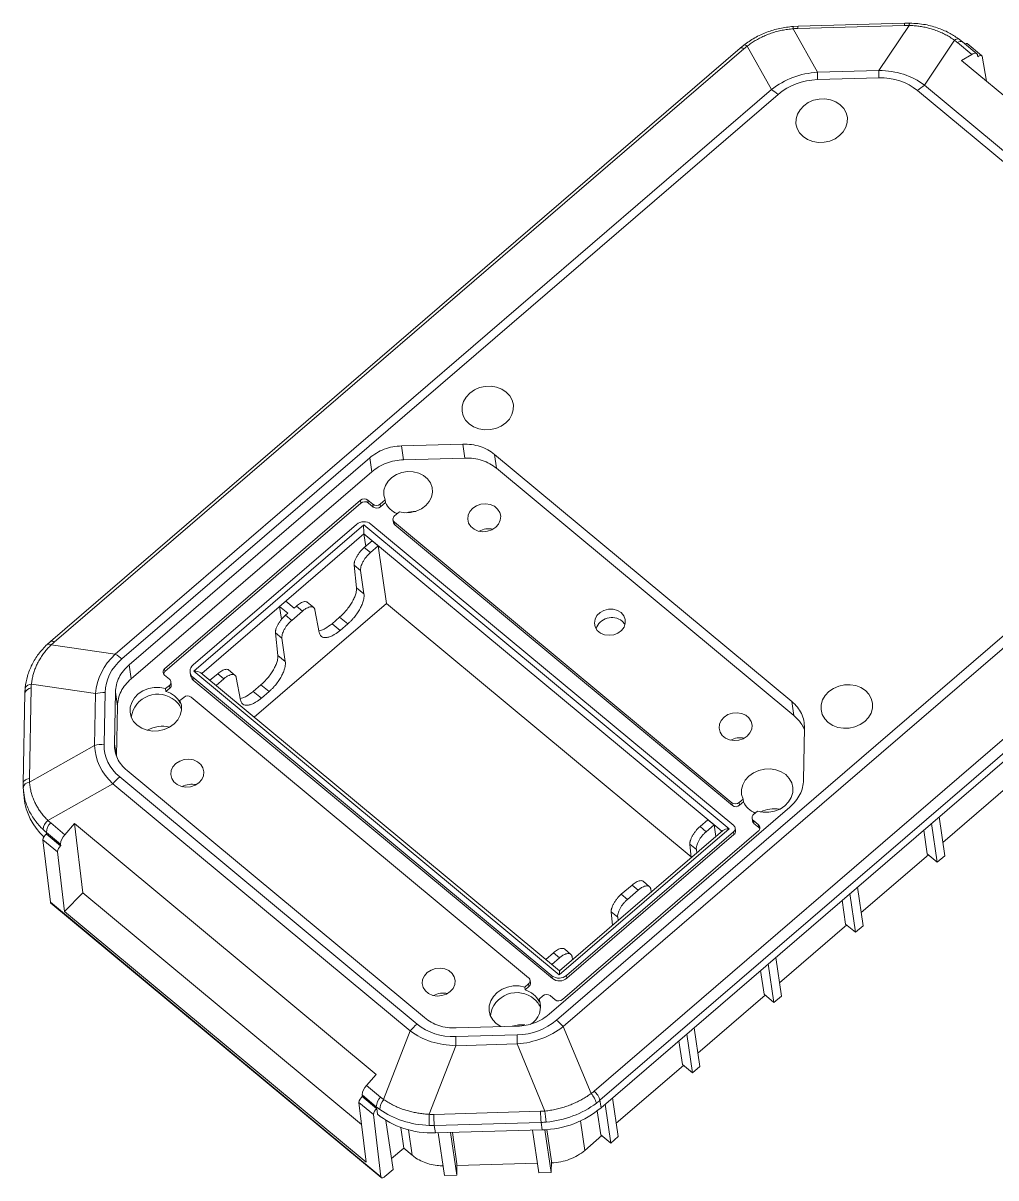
# Model space of a CAD drawing. Header units: inches. Extents: x 1153 to 4140, y 573 to 968.
# Drawn here: x 3413.6 to 3479.3, y 657.5 to 735.6 of the extents above; entities that cross this region are included whole.
import ezdxf

# ---------------------------------------------------------------- set-up
doc = ezdxf.new("R2010")
doc.units = ezdxf.units.IN

msp = doc.modelspace()

# ---------------------------------------------------------------- linework, layer by layer
at = {"color": 7, "linetype": 'Continuous', "lineweight": 15}
for p, q in [((3465.931, 735.394), (3465.6, 735.378)), ((3465.902, 735.236), (3473.122, 735.442)), ((3473.15, 735.6), (3465.931, 735.394)), ((3473.423, 735.444), (3471.393, 732.397)), ((3473.48, 735.602), (3473.15, 735.6)), ((3467.25, 732.279), (3465.601, 735.221)), ((3477.051, 734.324), (3476.817, 734.509)), ((3462.017, 733.917), (3415.41, 693.805)), ((3462.269, 733.869), (3415.662, 693.758)), ((3462.253, 734.111), (3462.017, 733.916)), ((3462.481, 734.043), (3464.129, 731.104)), ((3474.472, 731.398), (3476.5, 734.443)), ((3477.662, 733.486), (3476.706, 734.281)), ((3478.004, 733.532), (3477.047, 734.327)), ((3478.331, 733.41), (3477.36, 734.217)), ((3477.662, 733.486), (3476.966, 733.074)), ((3497.348, 716.129), (3476.966, 733.074)), ((3478.056, 733.432), (3478.075, 733.324)), ((3478.079, 733.328), (3478.075, 733.324)), ((3478.649, 731.675), (3478.357, 733.36)), ((3471.393, 732.397), (3467.25, 732.279)), ((3467.231, 731.78), (3471.374, 731.898)), ((3494.57, 714.689), (3474.472, 731.398)), ((3464.129, 731.104), (3419.792, 692.945)), ((3420.241, 692.621), (3464.579, 730.78)), ((3473.99, 731.048), (3494.088, 714.339)), ((3443.279, 707.138), (3439.136, 707.02)), ((3439.136, 707.02), (3439.274, 706.081)), ((3443.279, 707.138), (3443.416, 706.199)), ((3465.504, 689.737), (3445.406, 706.447)), ((3445.406, 706.447), (3445.543, 705.508)), ((3436.981, 706.207), (3420.726, 692.218)), ((3436.981, 706.207), (3437.118, 705.268)), ((3443.416, 706.199), (3439.274, 706.081)), ((3493.934, 706.374), (3449.597, 668.215)), ((3450.063, 667.777), (3494.4, 705.936)), ((3437.118, 705.268), (3420.864, 691.279)), ((3465.641, 688.799), (3445.543, 705.508)), ((3436.36, 703.347), (3423.121, 691.953)), ((3436.36, 703.347), (3436.388, 703.16)), ((3437.193, 703.079), (3436.854, 703.361)), ((3436.854, 703.361), (3436.881, 703.174)), ((3438.016, 703.377), (3437.687, 703.093)), ((3438.016, 703.377), (3438.049, 703.193)), ((3452.156, 663.416), (3498.763, 703.528)), ((3436.388, 703.16), (3423.149, 691.766)), ((3437.221, 702.891), (3436.881, 703.174)), ((3437.193, 703.079), (3437.221, 702.891)), ((3437.714, 702.905), (3437.687, 703.093)), ((3438.049, 703.193), (3437.714, 702.905)), ((3438.657, 702.286), (3438.987, 702.57)), ((3452.54, 662.79), (3499.147, 702.902)), ((3437.069, 701.74), (3461.576, 681.365)), ((3438.554, 702.034), (3438.581, 701.846)), ((3461.458, 682.905), (3438.649, 701.869)), ((3438.677, 701.681), (3438.649, 701.869)), ((3452.611, 662.286), (3499.24, 702.418)), ((3425.05, 692.217), (3436.082, 701.712)), ((3436.575, 701.682), (3425.093, 691.801)), ((3461.274, 681.147), (3436.575, 701.682)), ((3436.712, 700.235), (3436.593, 701.08)), ((3461.485, 682.718), (3438.677, 701.681)), ((3436.614, 700.151), (3437.152, 700.613)), ((3437.564, 700.27), (3437.027, 699.808)), ((3437.564, 700.27), (3437.152, 700.613)), ((3438.111, 696.37), (3437.564, 700.27)), ((3437.027, 699.808), (3436.614, 700.151)), ((3435.931, 698.96), (3436.369, 698.596)), ((3436.088, 697.436), (3435.931, 698.96)), ((3436.369, 698.596), (3436.595, 697.014)), ((3436.595, 697.014), (3436.088, 697.436)), ((3429.186, 688.689), (3438.111, 696.37)), ((3431.311, 696.53), (3430.897, 696.174)), ((3431.311, 696.53), (3431.869, 696.067)), ((3433.205, 696.09), (3432.764, 696.457)), ((3458.704, 679.249), (3438.111, 696.37)), ((3430.897, 696.174), (3431.03, 695.303)), ((3431.455, 695.71), (3430.897, 696.174)), ((3431.299, 695.576), (3431.455, 695.71)), ((3431.712, 695.233), (3431.299, 695.576)), ((3432.437, 695.857), (3431.712, 695.233)), ((3431.869, 696.067), (3432.024, 696.201)), ((3432.024, 696.201), (3432.437, 695.857)), ((3433.573, 694.414), (3433.283, 695.94)), ((3434.434, 695.007), (3434.949, 695.45)), ((3434.982, 694.551), (3434.434, 695.007)), ((3435.497, 694.994), (3434.949, 695.45)), ((3435.497, 694.994), (3434.982, 694.551)), ((3430.615, 694.385), (3431.053, 694.021)), ((3430.772, 692.861), (3430.615, 694.385)), ((3431.053, 694.021), (3431.279, 692.44)), ((3415.179, 693.595), (3415.184, 693.6)), ((3415.41, 693.805), (3415.184, 693.6)), ((3415.462, 693.577), (3419.792, 692.945)), ((3430.772, 692.861), (3431.279, 692.44)), ((3420.726, 692.218), (3420.864, 691.279)), ((3423.121, 691.953), (3423.149, 691.766)), ((3424.842, 691.712), (3424.87, 691.524)), ((3425.093, 691.801), (3449.792, 671.266)), ((3449.816, 671.537), (3425.571, 691.694)), ((3426.19, 691.179), (3426.709, 691.626)), ((3426.709, 691.626), (3427.122, 691.283)), ((3427.89, 691.515), (3427.448, 691.882)), ((3414.123, 690.918), (3418.457, 690.285)), ((3423.113, 691.536), (3423.453, 691.253)), ((3423.445, 690.836), (3423.19, 690.617)), ((3423.445, 690.836), (3423.472, 690.648)), ((3423.576, 690.901), (3423.549, 691.088)), ((3449.298, 671.208), (3425.033, 691.382)), ((3425.061, 691.194), (3425.033, 691.382)), ((3449.325, 671.021), (3425.061, 691.194)), ((3427.122, 691.283), (3426.603, 690.836)), ((3428.257, 689.839), (3427.967, 691.365)), ((3429.118, 690.433), (3429.633, 690.876)), ((3430.181, 690.42), (3429.633, 690.876)), ((3413.68, 690.324), (3413.562, 684.214)), ((3413.703, 690.661), (3413.685, 690.365)), ((3413.991, 684.551), (3414.109, 690.661)), ((3418.457, 690.285), (3418.389, 686.779)), ((3419.037, 686.855), (3419.105, 690.361)), ((3419.803, 690.381), (3419.735, 686.875)), ((3419.94, 689.442), (3419.803, 690.381)), ((3423.19, 690.617), (3423.213, 690.425)), ((3423.472, 690.648), (3423.213, 690.425)), ((3424.161, 689.81), (3424.415, 690.029)), ((3424.909, 690.043), (3447.718, 671.08)), ((3429.118, 690.433), (3429.667, 689.977)), ((3430.181, 690.42), (3429.667, 689.977)), ((3419.94, 689.442), (3419.874, 686.043)), ((3424.161, 689.81), (3424.183, 689.618)), ((3465.504, 689.737), (3465.641, 688.799)), ((3466.289, 684.445), (3466.357, 687.951)), ((3418.389, 686.779), (3413.995, 684.298)), ((3440.185, 667.947), (3420.087, 684.657)), ((3420.588, 685.088), (3440.686, 668.379)), ((3413.567, 684.255), (3413.57, 683.962)), ((3413.568, 683.901), (3413.595, 683.722)), ((3413.57, 683.962), (3413.62, 683.44)), ((3415.232, 681.713), (3419.622, 684.192)), ((3419.622, 684.192), (3439.72, 667.483)), ((3480.248, 684.139), (3475.702, 680.226)), ((3413.581, 683.72), (3413.631, 683.229)), ((3462.206, 683.139), (3461.951, 682.919)), ((3462.206, 683.139), (3462.238, 682.955)), ((3449.111, 668.619), (3465.366, 682.608)), ((3461.458, 682.905), (3461.485, 682.718)), ((3461.979, 682.732), (3461.951, 682.919)), ((3462.238, 682.955), (3461.979, 682.732)), ((3462.922, 682.112), (3463.176, 682.332)), ((3415.426, 681.541), (3416.382, 680.746)), ((3416.382, 680.746), (3417.029, 681.49)), ((3417.029, 681.49), (3437.411, 664.544)), ((3417.029, 681.49), (3417.592, 676.818)), ((3459.3, 681.29), (3459.837, 681.753)), ((3460.25, 681.409), (3459.837, 681.753)), ((3462.818, 681.86), (3462.846, 681.672)), ((3463.253, 681.412), (3462.914, 681.695)), ((3462.941, 681.507), (3462.914, 681.695)), ((3463.281, 681.225), (3462.941, 681.507)), ((3474.949, 681.511), (3475.332, 678.893)), ((3475.834, 679.324), (3475.45, 681.943)), ((3415.132, 680.795), (3415.128, 680.792)), ((3415.128, 680.792), (3416.098, 679.985)), ((3415.133, 680.895), (3416.089, 680.1)), ((3415.144, 680.785), (3415.133, 680.895)), ((3415.144, 680.785), (3416.103, 679.988)), ((3449.792, 671.266), (3461.274, 681.147)), ((3460.85, 681.033), (3449.814, 671.536)), ((3450.006, 669.601), (3463.245, 680.995)), ((3461.568, 680.947), (3450.285, 671.236)), ((3461.595, 680.759), (3450.312, 671.049)), ((3459.3, 681.29), (3459.713, 680.947)), ((3459.713, 680.947), (3460.25, 681.409)), ((3460.362, 680.613), (3460.25, 681.409)), ((3461.595, 680.759), (3461.568, 680.947)), ((3461.699, 681.012), (3461.672, 681.2)), ((3463.253, 681.412), (3463.281, 681.225)), ((3474.657, 679.454), (3474.422, 681.058)), ((3414.904, 680.391), (3415.412, 676.179)), ((3415.875, 679.585), (3414.904, 680.391)), ((3416.103, 679.988), (3416.089, 680.1)), ((3416.098, 679.985), (3416.103, 679.988)), ((3458.616, 680.099), (3459.054, 679.735)), ((3458.71, 679.191), (3458.616, 680.099)), ((3416.36, 675.564), (3415.875, 679.585)), ((3459.054, 679.735), (3459.086, 679.515)), ((3474.732, 679.391), (3470.185, 675.478)), ((3474.657, 679.454), (3475.332, 678.893)), ((3475.332, 678.893), (3475.834, 679.324)), ((3455.891, 677.229), (3455.449, 677.596)), ((3417.592, 676.818), (3416.36, 675.564)), ((3417.592, 676.818), (3436.436, 661.151)), ((3453.984, 676.716), (3454.71, 677.34)), ((3455.123, 676.997), (3454.397, 676.372)), ((3454.71, 677.34), (3455.123, 676.997)), ((3456.009, 676.867), (3455.969, 677.079)), ((3469.433, 676.764), (3469.816, 674.145)), ((3470.317, 674.577), (3469.934, 677.196)), ((3415.412, 676.179), (3437.735, 657.619)), ((3415.439, 676.122), (3437.763, 657.563)), ((3453.984, 676.716), (3454.397, 676.372)), ((3469.141, 674.706), (3468.906, 676.311)), ((3416.36, 675.564), (3436.742, 658.618)), ((3453.301, 675.524), (3453.739, 675.16)), ((3453.394, 674.617), (3453.301, 675.524)), ((3453.739, 675.16), (3453.77, 674.94)), ((3469.216, 674.644), (3464.669, 670.731)), ((3469.141, 674.706), (3469.816, 674.145)), ((3469.816, 674.145), (3470.317, 674.577)), ((3450.575, 672.654), (3450.134, 673.021)), ((3448.875, 672.319), (3449.394, 672.765)), ((3449.807, 672.422), (3449.288, 671.975)), ((3449.807, 672.422), (3449.394, 672.765)), ((3450.693, 672.292), (3450.653, 672.504)), ((3464.801, 669.829), (3464.418, 672.448)), ((3463.625, 669.959), (3463.39, 671.563)), ((3463.916, 672.017), (3464.3, 669.398)), ((3447.709, 670.662), (3447.455, 670.443)), ((3447.709, 670.662), (3447.737, 670.475)), ((3447.841, 670.727), (3447.813, 670.915)), ((3449.325, 671.021), (3449.298, 671.208)), ((3450.312, 671.049), (3450.285, 671.236)), ((3447.455, 670.443), (3447.477, 670.251)), ((3447.737, 670.475), (3447.477, 670.251)), ((3448.425, 669.636), (3448.68, 669.855)), ((3449.173, 669.869), (3449.513, 669.587)), ((3463.7, 669.897), (3459.153, 665.983)), ((3463.625, 669.959), (3464.3, 669.398)), ((3464.3, 669.398), (3464.801, 669.829)), ((3448.425, 669.636), (3448.448, 669.444)), ((3437.925, 662.846), (3439.72, 667.483)), ((3442.813, 667.688), (3446.956, 667.806)), ((3451.944, 663.245), (3450.063, 667.777)), ((3459.285, 665.082), (3458.902, 667.701)), ((3442.799, 666.484), (3446.942, 666.602)), ((3446.944, 667.215), (3442.802, 667.097)), ((3446.942, 666.602), (3448.825, 662.067)), ((3458.109, 665.211), (3457.874, 666.816)), ((3458.4, 667.269), (3458.783, 664.65)), ((3441.003, 661.844), (3442.799, 666.484)), ((3458.184, 665.149), (3453.637, 661.236)), ((3458.109, 665.211), (3458.783, 664.65)), ((3458.783, 664.65), (3459.285, 665.082)), ((3437.411, 664.544), (3436.764, 663.8)), ((3436.764, 663.8), (3437.72, 663.005)), ((3436.471, 663.154), (3437.427, 662.359)), ((3436.471, 663.154), (3436.485, 663.043)), ((3436.485, 663.043), (3436.48, 663.039)), ((3436.48, 663.039), (3437.451, 662.232)), ((3436.485, 663.043), (3437.443, 662.246)), ((3452.611, 662.286), (3452.54, 662.79)), ((3453.769, 660.335), (3453.386, 662.953)), ((3437.227, 661.832), (3436.257, 662.639)), ((3436.257, 662.639), (3436.742, 658.618)), ((3437.443, 662.246), (3437.427, 662.359)), ((3437.451, 662.232), (3437.455, 662.236)), ((3437.502, 661.853), (3437.455, 662.236)), ((3448.524, 662.048), (3441.304, 661.843)), ((3452.592, 660.464), (3452.356, 662.08)), ((3452.884, 662.522), (3453.267, 659.903)), ((3437.735, 657.619), (3437.227, 661.832)), ((3438.568, 658.12), (3438.082, 661.437)), ((3441.347, 661.09), (3448.566, 661.296)), ((3448.566, 661.296), (3448.637, 660.79)), ((3439.28, 659.554), (3439.074, 660.958)), ((3441.418, 660.585), (3441.347, 661.09)), ((3448.637, 660.79), (3441.418, 660.585)), ((3441.605, 660.59), (3442.028, 657.704)), ((3442.865, 657.728), (3442.443, 660.614)), ((3442.57, 660.618), (3442.88, 658.498)), ((3447.988, 660.772), (3448.41, 657.886)), ((3449.247, 657.91), (3448.825, 660.798)), ((3448.951, 660.807), (3449.262, 658.68)), ((3452.667, 660.402), (3451.513, 659.408)), ((3452.592, 660.464), (3453.267, 659.903)), ((3453.267, 659.903), (3453.769, 660.335)), ((3439.28, 659.554), (3438.461, 658.85)), ((3439.28, 659.554), (3439.854, 659.076)), ((3438.568, 658.12), (3438.014, 657.644)), ((3442.865, 657.728), (3442.88, 658.498)), ((3448.314, 658.54), (3442.878, 658.385)), ((3449.262, 658.68), (3449.247, 657.91)), ((3449.279, 658.567), (3449.26, 658.567)), ((3449.279, 658.567), (3449.262, 658.68)), ((3442.028, 657.704), (3442.865, 657.728)), ((3448.41, 657.886), (3449.247, 657.91))]:
    msp.add_line(p, q, dxfattribs=at)
at = {"color": 8, "linetype": 'Continuous', "lineweight": 15}
for p, q in [((3478.079, 733.328), (3478.074, 733.333)), ((3425.63, 691.645), (3436.593, 701.08)), ((3436.593, 701.08), (3460.779, 680.972)), ((3419.735, 686.875), (3419.843, 686.138)), ((3451.513, 659.408), (3451.222, 661.396)), ((3439.604, 660.791), (3439.854, 659.076))]:
    msp.add_line(p, q, dxfattribs=at)
at = {"color": 8, "linetype": 'Continuous', "lineweight": 15, "flags": 128}
for points in [[(3476.5, 734.443), (3476.57, 734.485), (3476.635, 734.515), (3476.695, 734.532), (3476.748, 734.535), (3476.792, 734.524), (3476.817, 734.509)], [(3462.269, 733.869), (3462.204, 733.904), (3462.144, 733.927), (3462.093, 733.937), (3462.05, 733.934), (3462.018, 733.917), (3462.017, 733.917)], [(3462.253, 734.11), (3462.281, 734.123), (3462.319, 734.122), (3462.366, 734.109), (3462.42, 734.082), (3462.481, 734.043)], [(3415.184, 693.6), (3415.19, 693.606), (3415.226, 693.625), (3415.272, 693.632), (3415.328, 693.626), (3415.392, 693.608), (3415.462, 693.577)], [(3415.662, 693.758), (3415.597, 693.792), (3415.537, 693.815), (3415.486, 693.825), (3415.444, 693.822), (3415.411, 693.805), (3415.41, 693.805)], [(3413.562, 684.214), (3413.565, 684.248), (3413.584, 684.304), (3413.619, 684.358), (3413.668, 684.408), (3413.732, 684.454), (3413.808, 684.493), (3413.895, 684.526), (3413.991, 684.551)]]:
    msp.add_lwpolyline(points, dxfattribs=at)
at = {"color": 7, "linetype": 'Continuous', "lineweight": 15, "flags": 128}
for points in [[(3478.056, 733.432), (3478.041, 733.483), (3478.014, 733.523), (3477.975, 733.55), (3477.927, 733.564), (3477.871, 733.564), (3477.806, 733.551), (3477.736, 733.525), (3477.662, 733.486)], [(3478.079, 733.328), (3478.128, 733.366), (3478.176, 733.396), (3478.222, 733.416), (3478.263, 733.426), (3478.298, 733.425), (3478.326, 733.413), (3478.346, 733.391), (3478.357, 733.36)], [(3468.735, 727.997), (3468.983, 728.262), (3469.159, 728.565), (3469.252, 728.89), (3469.258, 729.22), (3469.178, 729.54), (3469.014, 729.833), (3468.775, 730.085), (3468.474, 730.282), (3468.125, 730.416), (3467.745, 730.478), (3467.355, 730.467), (3466.972, 730.383), (3466.618, 730.229), (3466.308, 730.014), (3466.06, 729.749), (3465.885, 729.446), (3465.791, 729.122), (3465.785, 728.791), (3465.866, 728.471), (3466.029, 728.178), (3466.268, 727.927), (3466.569, 727.729), (3466.918, 727.596), (3467.298, 727.533), (3467.688, 727.544), (3468.071, 727.629), (3468.425, 727.782), (3468.735, 727.997)], [(3446.169, 708.576), (3446.417, 708.841), (3446.592, 709.144), (3446.686, 709.468), (3446.692, 709.799), (3446.611, 710.119), (3446.448, 710.412), (3446.209, 710.663), (3445.908, 710.861), (3445.558, 710.994), (3445.179, 711.057), (3444.788, 711.046), (3444.406, 710.961), (3444.052, 710.808), (3443.742, 710.593), (3443.494, 710.328), (3443.318, 710.025), (3443.225, 709.7), (3443.219, 709.37), (3443.299, 709.05), (3443.463, 708.757), (3443.702, 708.505), (3444.003, 708.308), (3444.352, 708.175), (3444.732, 708.112), (3445.122, 708.123), (3445.504, 708.207), (3445.859, 708.361), (3446.169, 708.576)], [(3438.987, 702.57), (3439.362, 702.505), (3439.749, 702.518), (3440.127, 702.606), (3440.474, 702.766), (3440.772, 702.988), (3441.003, 703.259), (3441.157, 703.566), (3441.223, 703.892), (3441.198, 704.217), (3441.084, 704.525), (3440.887, 704.799), (3440.618, 705.023), (3440.292, 705.184), (3439.926, 705.275), (3439.54, 705.291), (3439.157, 705.229), (3438.797, 705.094), (3438.479, 704.893), (3438.222, 704.638), (3438.04, 704.341), (3437.942, 704.021), (3437.934, 703.693), (3438.016, 703.377)], [(3445.497, 701.521), (3445.691, 701.742), (3445.807, 701.997), (3445.835, 702.266), (3445.773, 702.527), (3445.625, 702.758), (3445.404, 702.942), (3445.127, 703.063), (3444.818, 703.111), (3444.501, 703.083), (3444.201, 702.981), (3443.944, 702.812), (3443.749, 702.592), (3443.633, 702.336), (3443.605, 702.068), (3443.668, 701.807), (3443.816, 701.575), (3444.037, 701.391), (3444.313, 701.27), (3444.622, 701.222), (3444.94, 701.25), (3445.239, 701.353), (3445.497, 701.521)], [(3453.965, 695.753), (3453.717, 695.903), (3453.424, 695.982), (3453.113, 695.983), (3452.81, 695.906), (3452.543, 695.758), (3452.336, 695.552), (3452.206, 695.306), (3452.166, 695.043), (3452.219, 694.785), (3452.36, 694.556), (3452.577, 694.376), (3452.851, 694.26), (3453.157, 694.22), (3453.467, 694.258), (3453.755, 694.372), (3453.995, 694.551), (3454.165, 694.779), (3454.251, 695.036), (3454.244, 695.3), (3454.146, 695.546), (3453.965, 695.753)], [(3454.231, 694.943), (3454.212, 694.975), (3454.034, 695.179)], [(3470.433, 688.402), (3470.682, 688.667), (3470.857, 688.97), (3470.95, 689.295), (3470.957, 689.625), (3470.876, 689.945), (3470.712, 690.238), (3470.474, 690.49), (3470.172, 690.687), (3469.823, 690.821), (3469.444, 690.883), (3469.053, 690.872), (3468.671, 690.788), (3468.316, 690.634), (3468.007, 690.419), (3467.758, 690.154), (3467.583, 689.851), (3467.49, 689.527), (3467.483, 689.196), (3467.564, 688.876), (3467.728, 688.583), (3467.966, 688.332), (3468.268, 688.134), (3468.617, 688.001), (3468.996, 687.938), (3469.387, 687.949), (3469.769, 688.034), (3470.124, 688.187), (3470.433, 688.402)], [(3413.68, 690.324), (3413.684, 690.357), (3413.685, 690.365)], [(3423.19, 690.617), (3422.809, 690.692), (3422.414, 690.692), (3422.024, 690.616), (3421.66, 690.468), (3421.341, 690.256), (3421.083, 689.991), (3420.899, 689.687), (3420.799, 689.359), (3420.788, 689.023), (3420.867, 688.698), (3421.031, 688.401), (3421.273, 688.145), (3421.579, 687.946), (3421.934, 687.812), (3422.319, 687.751), (3422.715, 687.766), (3423.101, 687.856), (3423.458, 688.017), (3423.767, 688.239), (3424.011, 688.513), (3424.18, 688.823), (3424.263, 689.154), (3424.256, 689.489), (3424.161, 689.81)], [(3462.482, 687.4), (3462.676, 687.62), (3462.792, 687.875), (3462.82, 688.144), (3462.758, 688.405), (3462.61, 688.637), (3462.389, 688.821), (3462.113, 688.941), (3461.803, 688.99), (3461.486, 688.962), (3461.186, 688.859), (3460.929, 688.691), (3460.734, 688.47), (3460.618, 688.215), (3460.591, 687.946), (3460.653, 687.685), (3460.801, 687.454), (3461.022, 687.27), (3461.298, 687.149), (3461.607, 687.101), (3461.925, 687.129), (3462.224, 687.231), (3462.482, 687.4)], [(3425.438, 684.258), (3425.632, 684.478), (3425.748, 684.733), (3425.776, 685.002), (3425.714, 685.263), (3425.566, 685.495), (3425.345, 685.679), (3425.069, 685.8), (3424.759, 685.848), (3424.442, 685.82), (3424.142, 685.717), (3423.885, 685.549), (3423.69, 685.328), (3423.574, 685.073), (3423.546, 684.804), (3423.609, 684.543), (3423.757, 684.312), (3423.978, 684.128), (3424.254, 684.007), (3424.563, 683.959), (3424.881, 683.987), (3425.18, 684.089), (3425.438, 684.258)], [(3463.176, 682.332), (3463.557, 682.256), (3463.953, 682.257), (3464.343, 682.333), (3464.707, 682.48), (3465.026, 682.692), (3465.284, 682.957), (3465.468, 683.262), (3465.567, 683.59), (3465.578, 683.925), (3465.5, 684.25), (3465.335, 684.548), (3465.094, 684.803), (3464.788, 685.003), (3464.433, 685.136), (3464.048, 685.197), (3463.652, 685.183), (3463.265, 685.092), (3462.909, 684.932), (3462.6, 684.709), (3462.355, 684.435), (3462.187, 684.125), (3462.104, 683.794), (3462.11, 683.46), (3462.206, 683.139)], [(3463.344, 681.151), (3463.323, 681.181), (3463.281, 681.225)], [(3415.412, 676.179), (3415.422, 676.145), (3415.439, 676.122)], [(3442.423, 670.136), (3442.618, 670.357), (3442.733, 670.612), (3442.761, 670.881), (3442.699, 671.142), (3442.551, 671.373), (3442.33, 671.557), (3442.054, 671.678), (3441.744, 671.726), (3441.427, 671.698), (3441.128, 671.596), (3440.87, 671.427), (3440.675, 671.207), (3440.56, 670.951), (3440.532, 670.683), (3440.594, 670.422), (3440.742, 670.19), (3440.963, 670.006), (3441.239, 669.885), (3441.549, 669.837), (3441.866, 669.865), (3442.165, 669.968), (3442.423, 670.136)], [(3447.455, 670.443), (3447.074, 670.518), (3446.678, 670.518), (3446.288, 670.442), (3445.925, 670.294), (3445.605, 670.083), (3445.347, 669.818), (3445.164, 669.513), (3445.064, 669.185), (3445.053, 668.85), (3445.132, 668.525), (3445.296, 668.227), (3445.537, 667.972), (3445.84, 667.774)], [(3437.735, 657.619), (3437.745, 657.586), (3437.764, 657.562), (3437.792, 657.548), (3437.827, 657.546), (3437.869, 657.555), (3437.915, 657.575), (3437.964, 657.605), (3438.014, 657.644)]]:
    msp.add_lwpolyline(points, dxfattribs=at)
at = {"color": 8, "linetype": 'Continuous', "lineweight": 15}
for centre, radius, start, end in [((3466.423, 735.301), 0.826, 174.65379, 185.52917), ((3466.201, 735.264), 0.3, 154.18516, 185.25933), ((3473.372, 735.478), 0.253, 151.24144, 188.20305), ((3473.639, 735.455), 0.216, 136.98698, 182.79724), ((3476.912, 734.044), 0.313, 64.2868, 131.08484), ((3414.136, 690.423), 0.495, 91.5315, 151.16002), ((3414.159, 690.138), 0.525, 95.44019, 154.36895)]:
    msp.add_arc(centre, radius, start, end, dxfattribs=at)
at = {"color": 7, "linetype": 'Continuous', "lineweight": 15}
for centre, radius, start, end in [((3477.294, 734.078), 0.153, 64.37148, 127.58537), ((3478.823, 731.586), 11.594, 176.57414, 179.04218), ((3482.966, 731.704), 11.594, 176.57414, 179.04218), ((3476.222, 728.485), 3.399, 120.99176, 131.04127), ((3462.245, 728.012), 3.62, 49.86879, 58.64466), ((3436.616, 703.048), 0.393, 52.76681, 130.4973), ((3436.643, 702.86), 0.393, 52.76681, 130.4973), ((3437.431, 703.392), 0.393, 232.76681, 310.4973), ((3437.459, 703.204), 0.393, 232.76681, 310.4973), ((3439.322, 703.75), 1.39, 203.63213, 249.84176), ((3440.039, 700.735), 1.859, 88.48525, 108.16748), ((3436.593, 701.114), 0.787, 52.76681, 130.4973), ((3438.818, 702.074), 0.266, 127.1801, 230.5997), ((3438.841, 701.886), 0.263, 188.83768, 231.29178), ((3445.021, 700.114), 1.309, 77.21266, 119.44007), ((3453.336, 694.323), 1.104, 50.79925, 162.31696), ((3417.908, 689.854), 3.62, 49.86879, 58.64466), ((3423.282, 691.741), 0.266, 127.1801, 230.5997), ((3423.339, 691.536), 0.298, 129.56262, 165.64323), ((3425.371, 691.793), 0.532, 127.1801, 230.5997), ((3423.284, 691.048), 0.266, 307.1801, 50.5997), ((3423.298, 690.867), 0.28, 308.49006, 6.85535), ((3425.39, 691.605), 0.527, 188.83768, 231.29178), ((3419.201, 686.719), 3.643, 91.50747, 101.79192), ((3422.66, 688.433), 1.81, 49.31036, 171.76462), ((3422.811, 688.954), 1.524, 25.80339, 74.71622), ((3424.671, 689.73), 0.393, 52.76681, 130.4973), ((3423.003, 688.771), 1.331, 18.34813, 51.02386), ((3422.993, 686.034), 2.04, 76.69591, 119.95682), ((3462.006, 685.992), 1.309, 77.21266, 119.44007), ((3419.133, 683.214), 3.643, 91.50747, 101.79192), ((3423.076, 681.2), 4.57, 130.85163, 139.09728), ((3414.033, 683.828), 0.471, 94.69408, 171.14929), ((3424.962, 682.85), 1.309, 77.21266, 119.44007), ((3461.696, 683.218), 0.393, 232.76681, 310.4973), ((3461.723, 683.031), 0.393, 232.76681, 310.4973), ((3463.57, 683.582), 1.472, 205.21206, 248.70744), ((3464.305, 680.548), 1.953, 79.01475, 117.63797), ((3415.851, 681.001), 0.943, 130.99151, 174.45103), ((3416.12, 680.837), 0.988, 134.61957, 176.63718), ((3463.083, 681.9), 0.266, 127.1801, 230.5997), ((3463.106, 681.713), 0.263, 188.83768, 231.29178), ((3415.471, 680.337), 0.569, 127.04529, 174.54548), ((3417.076, 680.042), 0.988, 134.61957, 176.63718), ((3461.407, 681.159), 0.266, 307.1801, 50.5997), ((3461.419, 680.98), 0.282, 308.76016, 6.58525), ((3463.085, 681.207), 0.266, 307.1801, 50.5997), ((3416.441, 679.53), 0.569, 127.04529, 174.54548), ((3447.549, 670.874), 0.266, 307.1801, 50.5997), ((3447.563, 670.694), 0.28, 308.49006, 6.85535), ((3449.774, 671.835), 0.787, 232.76681, 310.4973), ((3449.801, 671.647), 0.787, 232.76681, 310.4973), ((3441.947, 668.729), 1.309, 77.21266, 119.44007), ((3446.925, 668.26), 1.81, 49.31036, 171.76462), ((3447.076, 668.781), 1.524, 25.80339, 74.71622), ((3448.935, 669.556), 0.393, 52.76681, 130.4973), ((3447.115, 669.122), 1.408, 300.14758, 21.43862), ((3447.268, 668.597), 1.331, 18.34813, 51.02386), ((3449.751, 669.9), 0.393, 232.76681, 310.4973), ((3446.016, 663.935), 5.58, 43.51383, 50.08528), ((3443.174, 664.49), 4.57, 130.85163, 139.09728), ((3447.262, 665.833), 2.067, 84.41934, 108.23151), ((3464.289, 666.705), 21.491, 178.9545, 180.58829), ((3468.432, 666.823), 21.491, 178.9545, 180.58829), ((3437.458, 663.096), 0.988, 134.61957, 176.63718), ((3436.823, 662.585), 0.569, 127.04529, 174.54548), ((3438.414, 662.301), 0.988, 134.61957, 176.63718), ((3438.699, 662.155), 1.037, 138.24402, 178.75781), ((3450.831, 662.219), 1.514, 14.36069, 42.66912), ((3451.167, 662.379), 1.434, 16.65378, 46.34118), ((3437.794, 661.778), 0.569, 127.04529, 174.54548), ((3455.259, 662.056), 6.736, 180.06326, 186.4752), ((3457.437, 662.675), 8.634, 184.03816, 189.04858), ((3446.512, 661.467), 5.522, 176.0917, 183.90366), ((3448.04, 661.85), 6.736, 180.06326, 186.4752)]:
    msp.add_arc(centre, radius, start, end, dxfattribs=at)
for centre, major_axis, ratio, start_param, end_param in [((3436.602, 701.495), (-0.004, 0.458), 0.061977, 1.147765, 2.701108), ((3425.121, 691.613), (0.494, 0.004), 0.380843, 0.423032, 1.623176), ((3419.195, 683.862), (5.543, 0.81), 0.84011, 3.103717, 3.731278), ((3419.158, 684.238), (5.543, 0.81), 0.84011, 3.785211, 3.788309), ((3461.301, 680.96), (0.494, 0.004), 0.380843, 1.623176, 2.718561), ((3449.82, 671.078), (-0.004, 0.458), 0.061977, 6.230806, 7.43095), ((3448.729, 665.516), (5.541, 0.812), 0.840603, 4.573374, 5.35862), ((3441.509, 665.31), (5.541, 0.812), 0.840603, 3.789045, 4.573374)]:
    msp.add_ellipse(centre, major_axis=major_axis, ratio=ratio, start_param=start_param, end_param=end_param, dxfattribs=at)
for points, knots in [([(3465.6, 735.378), (3465.296, 735.344), (3464.688, 735.275), (3463.811, 735.005), (3462.98, 734.629), (3462.496, 734.284), (3462.253, 734.111)], [0, 0, 0, 0, 0.249676, 0.499281, 0.749235, 1, 1, 1, 1]), ([(3476.5, 734.443), (3476.452, 734.477), (3476.356, 734.545), (3476.207, 734.641), (3476.055, 734.733), (3475.899, 734.819), (3475.74, 734.9), (3475.577, 734.976), (3475.411, 735.046), (3475.241, 735.111), (3475.021, 735.186), (3474.751, 735.266), (3474.427, 735.34), (3474.097, 735.394), (3473.762, 735.431), (3473.536, 735.44), (3473.423, 735.444)], [0, 0, 0, 0, 0.055889, 0.111554, 0.167055, 0.222454, 0.27781, 0.333185, 0.388639, 0.444233, 0.500027, 0.600264, 0.700027, 0.799669, 0.899542, 1, 1, 1, 1]), ([(3476.817, 734.509), (3476.616, 734.646), (3476.189, 734.938), (3475.42, 735.276), (3474.507, 735.538), (3473.833, 735.58), (3473.48, 735.602)], [0, 0, 0, 0, 0.210451, 0.447103, 0.710156, 1, 1, 1, 1]), ([(3465.601, 735.221), (3465.537, 735.216), (3465.41, 735.204), (3465.221, 735.18), (3465.033, 735.151), (3464.847, 735.116), (3464.662, 735.075), (3464.479, 735.028), (3464.297, 734.976), (3464.117, 734.918), (3463.892, 734.837), (3463.624, 734.727), (3463.321, 734.581), (3463.029, 734.418), (3462.747, 734.24), (3462.57, 734.109), (3462.481, 734.043)], [0, 0, 0, 0, 0.0559071, 0.1115867, 0.1670986, 0.2225028, 0.2778602, 0.3332312, 0.3886768, 0.4442572, 0.5000326, 0.6002999, 0.7000765, 0.7997159, 0.8995728, 1, 1, 1, 1]), ([(3462.481, 734.043), (3462.445, 734.015), (3462.373, 733.958), (3462.304, 733.899), (3462.269, 733.869)], [0, 0, 0, 0, 0.499982, 1, 1, 1, 1]), ([(3476.706, 734.281), (3476.672, 734.308), (3476.605, 734.363), (3476.535, 734.416), (3476.5, 734.443)], [0, 0, 0, 0, 0.500018, 1, 1, 1, 1]), ([(3439.136, 707.02), (3438.937, 707.014), (3438.738, 706.994), (3438.344, 706.922), (3438.153, 706.868), (3437.786, 706.73), (3437.608, 706.643), (3437.278, 706.443), (3437.124, 706.33), (3436.981, 706.207)], [0, 0, 0, 0, 0.25, 0.25, 0.5, 0.5, 0.75, 0.75, 1, 1, 1, 1]), ([(3445.406, 706.447), (3445.267, 706.563), (3445.117, 706.667), (3444.792, 706.849), (3444.619, 706.925), (3444.257, 707.042), (3444.066, 707.085), (3443.676, 707.135), (3443.479, 707.143), (3443.279, 707.138)], [0, 0, 0, 0, 0.25, 0.25, 0.5, 0.5, 0.75, 0.75, 1, 1, 1, 1]), ([(3439.274, 706.081), (3439.074, 706.075), (3438.875, 706.055), (3438.481, 705.983), (3438.29, 705.93), (3437.924, 705.791), (3437.746, 705.705), (3437.415, 705.504), (3437.261, 705.392), (3437.118, 705.268)], [0, 0, 0, 0, 0.25, 0.25, 0.5, 0.5, 0.75, 0.75, 1, 1, 1, 1]), ([(3445.543, 705.508), (3445.404, 705.624), (3445.254, 705.728), (3444.929, 705.911), (3444.756, 705.986), (3444.395, 706.104), (3444.203, 706.147), (3443.813, 706.196), (3443.616, 706.205), (3443.416, 706.199)], [0, 0, 0, 0, 0.25, 0.25, 0.5, 0.5, 0.75, 0.75, 1, 1, 1, 1]), ([(3435.931, 698.96), (3435.93, 698.974), (3435.928, 699.003), (3435.93, 699.05), (3435.936, 699.1), (3435.947, 699.153), (3435.969, 699.24), (3436.016, 699.367), (3436.103, 699.538), (3436.213, 699.71), (3436.326, 699.857), (3436.43, 699.975), (3436.521, 700.068), (3436.583, 700.123), (3436.614, 700.151)], [0, 0, 0, 0, 0.048389, 0.096354, 0.144164, 0.192091, 0.240402, 0.370123, 0.500071, 0.629785, 0.759725, 0.839874, 0.919546, 1, 1, 1, 1]), ([(3437.027, 699.808), (3437.009, 699.791), (3436.971, 699.758), (3436.916, 699.705), (3436.862, 699.65), (3436.81, 699.592), (3436.731, 699.499), (3436.63, 699.364), (3436.523, 699.189), (3436.44, 699.015), (3436.393, 698.871), (3436.37, 698.758), (3436.362, 698.671), (3436.367, 698.621), (3436.369, 698.596)], [0, 0, 0, 0, 0.048381, 0.096339, 0.144143, 0.192063, 0.240369, 0.370079, 0.500023, 0.62974, 0.759692, 0.839851, 0.919534, 1, 1, 1, 1]), ([(3434.949, 695.45), (3434.975, 695.473), (3435.027, 695.519), (3435.104, 695.591), (3435.18, 695.666), (3435.254, 695.744), (3435.327, 695.824), (3435.451, 695.969), (3435.618, 696.185), (3435.801, 696.473), (3435.946, 696.756), (3436.032, 696.99), (3436.076, 697.174), (3436.094, 697.314), (3436.09, 697.395), (3436.088, 697.436)], [0, 0, 0, 0, 0.040344, 0.080368, 0.120227, 0.160078, 0.200079, 0.240384, 0.370137, 0.500032, 0.629793, 0.759696, 0.839915, 0.919597, 1, 1, 1, 1]), ([(3432.024, 696.201), (3432.119, 696.274), (3432.265, 696.387), (3432.447, 696.469), (3432.576, 696.503), (3432.68, 696.496), (3432.751, 696.483), (3432.766, 696.452), (3432.768, 696.449)], [0, 0, 0, 0, 0.31037, 0.478801, 0.6475367, 0.8159776, 0.9847233, 1, 1, 1, 1]), ([(3436.595, 697.014), (3436.597, 696.994), (3436.602, 696.952), (3436.603, 696.886), (3436.599, 696.816), (3436.591, 696.743), (3436.578, 696.666), (3436.546, 696.527), (3436.476, 696.316), (3436.338, 696.027), (3436.16, 695.734), (3435.975, 695.487), (3435.803, 695.288), (3435.653, 695.133), (3435.549, 695.041), (3435.497, 694.994)], [0, 0, 0, 0, 0.04035, 0.08038, 0.120245, 0.160102, 0.200107, 0.240417, 0.370182, 0.500081, 0.629838, 0.759729, 0.839938, 0.919609, 1, 1, 1, 1]), ([(3430.615, 694.385), (3430.614, 694.4), (3430.612, 694.428), (3430.614, 694.476), (3430.621, 694.526), (3430.631, 694.579), (3430.654, 694.665), (3430.7, 694.793), (3430.787, 694.963), (3430.897, 695.136), (3431.01, 695.282), (3431.115, 695.401), (3431.205, 695.493), (3431.268, 695.548), (3431.299, 695.576)], [0, 0, 0, 0, 0.0483887, 0.0963539, 0.1441642, 0.1920905, 0.2404021, 0.3701231, 0.5000712, 0.6297846, 0.7597253, 0.8398739, 0.9195464, 1, 1, 1, 1]), ([(3433.283, 695.94), (3433.28, 695.954), (3433.274, 695.981), (3433.259, 696.017), (3433.241, 696.05), (3433.219, 696.077), (3433.178, 696.114), (3433.108, 696.147), (3432.995, 696.152), (3432.864, 696.123), (3432.738, 696.067), (3432.626, 696.001), (3432.532, 695.936), (3432.469, 695.884), (3432.437, 695.857)], [0, 0, 0, 0, 0.048389, 0.096354, 0.144164, 0.192091, 0.240402, 0.370123, 0.500071, 0.629785, 0.759725, 0.839874, 0.919546, 1, 1, 1, 1]), ([(3431.712, 695.233), (3431.693, 695.216), (3431.656, 695.184), (3431.601, 695.131), (3431.547, 695.075), (3431.494, 695.017), (3431.415, 694.924), (3431.314, 694.789), (3431.208, 694.614), (3431.125, 694.44), (3431.077, 694.296), (3431.054, 694.183), (3431.046, 694.097), (3431.051, 694.046), (3431.053, 694.021)], [0, 0, 0, 0, 0.048381, 0.096339, 0.144143, 0.192063, 0.240369, 0.370079, 0.500023, 0.62974, 0.759692, 0.839851, 0.919534, 1, 1, 1, 1]), ([(3433.552, 694.523), (3433.611, 694.535), (3433.738, 694.561), (3434.034, 694.698), (3434.276, 694.886), (3434.434, 695.007)], [0, 0, 0, 0, 0.230833, 0.5016578, 1, 1, 1, 1]), ([(3434.982, 694.551), (3434.956, 694.529), (3434.904, 694.485), (3434.825, 694.424), (3434.747, 694.367), (3434.669, 694.314), (3434.591, 694.266), (3434.457, 694.191), (3434.27, 694.108), (3434.052, 694.06), (3433.864, 694.068), (3433.735, 694.129), (3433.652, 694.213), (3433.6, 694.301), (3433.582, 694.376), (3433.573, 694.414)], [0, 0, 0, 0, 0.040344, 0.080368, 0.120227, 0.160078, 0.200079, 0.240384, 0.370137, 0.500032, 0.629793, 0.759696, 0.839915, 0.919597, 1, 1, 1, 1]), ([(3415.184, 693.6), (3414.983, 693.391), (3414.582, 692.973), (3414.143, 692.247), (3413.825, 691.473), (3413.743, 690.932), (3413.703, 690.661)], [0, 0, 0, 0, 0.249348, 0.498872, 0.748927, 1, 1, 1, 1]), ([(3415.462, 693.577), (3415.42, 693.535), (3415.336, 693.453), (3415.217, 693.324), (3415.103, 693.193), (3414.996, 693.059), (3414.893, 692.921), (3414.797, 692.781), (3414.706, 692.637), (3414.621, 692.49), (3414.521, 692.301), (3414.414, 692.067), (3414.308, 691.787), (3414.224, 691.501), (3414.16, 691.211), (3414.135, 691.016), (3414.123, 690.918)], [0, 0, 0, 0, 0.055889, 0.111554, 0.167055, 0.222454, 0.27781, 0.333185, 0.388639, 0.444233, 0.500027, 0.600264, 0.700027, 0.799669, 0.899542, 1, 1, 1, 1]), ([(3415.662, 693.758), (3415.628, 693.728), (3415.56, 693.668), (3415.495, 693.607), (3415.462, 693.577)], [0, 0, 0, 0, 0.500018, 1, 1, 1, 1]), ([(3429.633, 690.876), (3429.659, 690.898), (3429.711, 690.944), (3429.788, 691.016), (3429.864, 691.091), (3429.938, 691.169), (3430.011, 691.25), (3430.136, 691.394), (3430.302, 691.61), (3430.485, 691.898), (3430.63, 692.182), (3430.716, 692.416), (3430.76, 692.599), (3430.779, 692.739), (3430.774, 692.82), (3430.772, 692.861)], [0, 0, 0, 0, 0.040344, 0.080368, 0.120227, 0.160078, 0.200079, 0.240384, 0.370137, 0.500032, 0.629793, 0.759696, 0.839915, 0.919597, 1, 1, 1, 1]), ([(3431.279, 692.44), (3431.281, 692.419), (3431.286, 692.378), (3431.287, 692.311), (3431.284, 692.241), (3431.275, 692.168), (3431.262, 692.091), (3431.23, 691.953), (3431.16, 691.741), (3431.022, 691.452), (3430.844, 691.159), (3430.659, 690.912), (3430.487, 690.713), (3430.337, 690.558), (3430.233, 690.466), (3430.181, 690.42)], [0, 0, 0, 0, 0.04035, 0.08038, 0.120245, 0.160102, 0.200107, 0.240417, 0.370182, 0.500081, 0.629838, 0.759729, 0.839938, 0.919609, 1, 1, 1, 1]), ([(3420.726, 692.218), (3420.583, 692.094), (3420.452, 691.962), (3420.22, 691.677), (3420.122, 691.527), (3419.965, 691.215), (3419.905, 691.05), (3419.826, 690.717), (3419.806, 690.55), (3419.803, 690.381)], [0, 0, 0, 0, 0.25, 0.25, 0.5, 0.5, 0.75, 0.75, 1, 1, 1, 1]), ([(3426.709, 691.626), (3426.803, 691.699), (3426.95, 691.813), (3427.132, 691.894), (3427.261, 691.928), (3427.365, 691.921), (3427.435, 691.908), (3427.451, 691.877), (3427.452, 691.874)], [0, 0, 0, 0, 0.31037, 0.478801, 0.647537, 0.815978, 0.984723, 1, 1, 1, 1]), ([(3420.864, 691.279), (3420.72, 691.156), (3420.589, 691.023), (3420.357, 690.739), (3420.259, 690.589), (3420.102, 690.276), (3420.042, 690.111), (3419.964, 689.779), (3419.944, 689.611), (3419.94, 689.442)], [0, 0, 0, 0, 0.25, 0.25, 0.5, 0.5, 0.75, 0.75, 1, 1, 1, 1]), ([(3427.967, 691.365), (3427.964, 691.379), (3427.958, 691.406), (3427.944, 691.443), (3427.926, 691.475), (3427.903, 691.503), (3427.863, 691.54), (3427.792, 691.572), (3427.68, 691.578), (3427.549, 691.549), (3427.422, 691.493), (3427.31, 691.426), (3427.216, 691.361), (3427.153, 691.309), (3427.122, 691.283)], [0, 0, 0, 0, 0.048389, 0.096354, 0.144164, 0.192091, 0.240402, 0.370123, 0.500071, 0.629785, 0.759725, 0.839874, 0.919546, 1, 1, 1, 1]), ([(3428.236, 689.948), (3428.295, 689.96), (3428.423, 689.986), (3428.718, 690.123), (3428.961, 690.311), (3429.118, 690.433)], [0, 0, 0, 0, 0.230833, 0.501658, 1, 1, 1, 1]), ([(3429.667, 689.977), (3429.64, 689.954), (3429.588, 689.91), (3429.509, 689.849), (3429.431, 689.792), (3429.353, 689.739), (3429.275, 689.691), (3429.141, 689.616), (3428.955, 689.533), (3428.737, 689.485), (3428.549, 689.494), (3428.42, 689.554), (3428.337, 689.638), (3428.285, 689.727), (3428.266, 689.801), (3428.257, 689.839)], [0, 0, 0, 0, 0.040344, 0.080368, 0.120227, 0.160078, 0.200079, 0.240384, 0.370137, 0.500032, 0.629793, 0.759696, 0.839915, 0.919597, 1, 1, 1, 1]), ([(3466.357, 687.951), (3466.36, 688.12), (3466.346, 688.287), (3466.281, 688.617), (3466.227, 688.777), (3466.082, 689.081), (3465.989, 689.227), (3465.768, 689.497), (3465.643, 689.622), (3465.504, 689.737)], [0, 0, 0, 0, 0.25, 0.25, 0.5, 0.5, 0.75, 0.75, 1, 1, 1, 1]), ([(3466.355, 687.824), (3466.344, 687.857), (3466.295, 688.02), (3466.086, 688.37), (3465.812, 688.634), (3465.641, 688.799)], [0, 0, 0, 0, 0.088053, 0.431351, 1, 1, 1, 1]), ([(3419.735, 686.875), (3419.732, 686.706), (3419.746, 686.539), (3419.811, 686.208), (3419.865, 686.049), (3420.01, 685.745), (3420.103, 685.598), (3420.324, 685.328), (3420.449, 685.204), (3420.588, 685.088)], [0, 0, 0, 0, 0.25, 0.25, 0.5, 0.5, 0.75, 0.75, 1, 1, 1, 1]), ([(3413.568, 683.901), (3413.565, 683.949), (3413.561, 684.045), (3413.562, 684.142), (3413.563, 684.19)], [0, 0, 0, 0, 0.500103, 1, 1, 1, 1]), ([(3413.995, 684.298), (3413.999, 684.245), (3414.008, 684.14), (3414.029, 683.984), (3414.056, 683.828), (3414.09, 683.674), (3414.131, 683.521), (3414.178, 683.37), (3414.232, 683.22), (3414.293, 683.071), (3414.378, 682.884), (3414.493, 682.662), (3414.649, 682.41), (3414.824, 682.168), (3415.017, 681.934), (3415.16, 681.787), (3415.232, 681.713)], [0, 0, 0, 0, 0.055907, 0.111587, 0.167099, 0.222503, 0.27786, 0.333231, 0.388677, 0.444257, 0.500033, 0.6003, 0.700076, 0.799716, 0.899573, 1, 1, 1, 1]), ([(3465.366, 682.608), (3465.509, 682.731), (3465.64, 682.864), (3465.872, 683.148), (3465.97, 683.298), (3466.127, 683.611), (3466.187, 683.775), (3466.266, 684.108), (3466.286, 684.276), (3466.289, 684.445)], [0, 0, 0, 0, 0.25, 0.25, 0.5, 0.5, 0.75, 0.75, 1, 1, 1, 1]), ([(3415.232, 681.713), (3415.264, 681.684), (3415.327, 681.624), (3415.393, 681.569), (3415.426, 681.541)], [0, 0, 0, 0, 0.499982, 1, 1, 1, 1]), ([(3458.616, 680.099), (3458.615, 680.114), (3458.613, 680.142), (3458.616, 680.19), (3458.622, 680.24), (3458.632, 680.293), (3458.655, 680.379), (3458.701, 680.507), (3458.788, 680.677), (3458.898, 680.85), (3459.012, 680.997), (3459.116, 681.115), (3459.206, 681.207), (3459.269, 681.263), (3459.3, 681.29)], [0, 0, 0, 0, 0.048389, 0.096354, 0.144164, 0.192091, 0.240402, 0.370123, 0.500071, 0.629785, 0.759725, 0.839874, 0.919546, 1, 1, 1, 1]), ([(3459.713, 680.947), (3459.694, 680.931), (3459.657, 680.898), (3459.602, 680.845), (3459.548, 680.789), (3459.495, 680.732), (3459.416, 680.638), (3459.315, 680.503), (3459.209, 680.328), (3459.126, 680.154), (3459.078, 680.01), (3459.055, 679.898), (3459.047, 679.811), (3459.052, 679.76), (3459.054, 679.735)], [0, 0, 0, 0, 0.048381, 0.096339, 0.144143, 0.192063, 0.240369, 0.370079, 0.500023, 0.62974, 0.759692, 0.839851, 0.919534, 1, 1, 1, 1]), ([(3454.71, 677.34), (3454.805, 677.413), (3454.951, 677.527), (3455.133, 677.608), (3455.262, 677.642), (3455.366, 677.635), (3455.436, 677.622), (3455.452, 677.591), (3455.453, 677.589)], [0, 0, 0, 0, 0.31037, 0.478801, 0.647537, 0.815978, 0.984723, 1, 1, 1, 1]), ([(3455.969, 677.079), (3455.965, 677.093), (3455.959, 677.12), (3455.945, 677.157), (3455.927, 677.189), (3455.905, 677.217), (3455.864, 677.254), (3455.794, 677.286), (3455.681, 677.292), (3455.55, 677.263), (3455.424, 677.207), (3455.312, 677.14), (3455.217, 677.075), (3455.154, 677.023), (3455.123, 676.997)], [0, 0, 0, 0, 0.048389, 0.096354, 0.144164, 0.192091, 0.240402, 0.370123, 0.500071, 0.629785, 0.759725, 0.839874, 0.919546, 1, 1, 1, 1]), ([(3453.301, 675.524), (3453.3, 675.539), (3453.298, 675.568), (3453.3, 675.615), (3453.306, 675.665), (3453.316, 675.718), (3453.339, 675.805), (3453.386, 675.932), (3453.473, 676.102), (3453.583, 676.275), (3453.696, 676.422), (3453.8, 676.54), (3453.891, 676.632), (3453.953, 676.688), (3453.984, 676.716)], [0, 0, 0, 0, 0.048389, 0.096354, 0.144164, 0.192091, 0.240402, 0.370123, 0.500071, 0.629785, 0.759725, 0.839874, 0.919546, 1, 1, 1, 1]), ([(3454.397, 676.372), (3454.378, 676.356), (3454.341, 676.323), (3454.286, 676.27), (3454.232, 676.215), (3454.18, 676.157), (3454.1, 676.063), (3454, 675.928), (3453.893, 675.753), (3453.81, 675.579), (3453.762, 675.436), (3453.74, 675.323), (3453.732, 675.236), (3453.736, 675.186), (3453.739, 675.16)], [0, 0, 0, 0, 0.048381, 0.096339, 0.144143, 0.192063, 0.240369, 0.370079, 0.500023, 0.62974, 0.759692, 0.839851, 0.919534, 1, 1, 1, 1]), ([(3449.394, 672.765), (3449.489, 672.839), (3449.635, 672.952), (3449.817, 673.034), (3449.946, 673.067), (3450.05, 673.06), (3450.121, 673.047), (3450.136, 673.016), (3450.137, 673.014)], [0, 0, 0, 0, 0.31037, 0.478801, 0.647537, 0.815978, 0.984723, 1, 1, 1, 1]), ([(3450.653, 672.504), (3450.65, 672.518), (3450.644, 672.546), (3450.629, 672.582), (3450.611, 672.614), (3450.589, 672.642), (3450.548, 672.679), (3450.478, 672.712), (3450.365, 672.717), (3450.234, 672.688), (3450.108, 672.632), (3449.996, 672.566), (3449.901, 672.5), (3449.839, 672.448), (3449.807, 672.422)], [0, 0, 0, 0, 0.048389, 0.096354, 0.144164, 0.192091, 0.240402, 0.370123, 0.500071, 0.629785, 0.759725, 0.839874, 0.919546, 1, 1, 1, 1]), ([(3440.686, 668.379), (3440.825, 668.263), (3440.975, 668.159), (3441.3, 667.976), (3441.473, 667.901), (3441.835, 667.783), (3442.026, 667.74), (3442.416, 667.691), (3442.613, 667.682), (3442.813, 667.688)], [0, 0, 0, 0, 0.25, 0.25, 0.5, 0.5, 0.75, 0.75, 1, 1, 1, 1]), ([(3446.956, 667.806), (3447.155, 667.811), (3447.354, 667.832), (3447.748, 667.904), (3447.939, 667.957), (3448.306, 668.096), (3448.484, 668.182), (3448.814, 668.383), (3448.968, 668.495), (3449.111, 668.619)], [0, 0, 0, 0, 0.25, 0.25, 0.5, 0.5, 0.75, 0.75, 1, 1, 1, 1]), ([(3437.72, 663.005), (3437.753, 662.978), (3437.82, 662.923), (3437.89, 662.872), (3437.925, 662.846)], [0, 0, 0, 0, 0.5000182, 1, 1, 1, 1]), ([(3437.925, 662.846), (3437.973, 662.813), (3438.068, 662.748), (3438.216, 662.657), (3438.368, 662.569), (3438.523, 662.486), (3438.682, 662.408), (3438.845, 662.335), (3439.011, 662.266), (3439.181, 662.202), (3439.4, 662.127), (3439.671, 662.047), (3439.995, 661.97), (3440.326, 661.91), (3440.662, 661.866), (3440.889, 661.851), (3441.003, 661.844)], [0, 0, 0, 0, 0.055889, 0.111554, 0.167055, 0.222454, 0.27781, 0.333185, 0.388639, 0.444233, 0.500027, 0.600264, 0.700027, 0.799669, 0.899542, 1, 1, 1, 1]), ([(3448.825, 662.067), (3448.888, 662.074), (3449.014, 662.088), (3449.203, 662.117), (3449.39, 662.15), (3449.576, 662.189), (3449.76, 662.233), (3449.943, 662.282), (3450.125, 662.336), (3450.304, 662.396), (3450.53, 662.477), (3450.797, 662.586), (3451.101, 662.729), (3451.394, 662.886), (3451.677, 663.057), (3451.855, 663.183), (3451.944, 663.245)], [0, 0, 0, 0, 0.055907, 0.111587, 0.167099, 0.222503, 0.27786, 0.333231, 0.388677, 0.444257, 0.500033, 0.6003, 0.700076, 0.799716, 0.899573, 1, 1, 1, 1]), ([(3451.944, 663.245), (3451.98, 663.273), (3452.052, 663.328), (3452.122, 663.387), (3452.156, 663.416)], [0, 0, 0, 0, 0.499982, 1, 1, 1, 1]), ([(3437.662, 662.178), (3437.622, 662.207), (3437.542, 662.266), (3437.466, 662.328), (3437.427, 662.359)], [0, 0, 0, 0, 0.499936, 1, 1, 1, 1]), ([(3448.911, 661.317), (3448.853, 661.312), (3448.739, 661.302), (3448.624, 661.298), (3448.566, 661.296)], [0, 0, 0, 0, 0.500103, 1, 1, 1, 1]), ([(3441.931, 658.367), (3441.8, 658.369), (3441.491, 658.374), (3441.022, 658.47), (3440.539, 658.639), (3440.15, 658.847), (3439.938, 659.012), (3439.854, 659.076)], [0, 0, 0, 0, 0.16809, 0.397936, 0.621302, 0.851148, 1, 1, 1, 1]), ([(3451.513, 659.408), (3451.365, 659.28), (3451.204, 659.166), (3450.861, 658.964), (3450.676, 658.876), (3450.293, 658.732), (3450.097, 658.676), (3449.694, 658.596), (3449.486, 658.573), (3449.279, 658.567)], [0, 0, 0, 0, 0.25, 0.25, 0.5, 0.5, 0.75, 0.75, 1, 1, 1, 1])]:
    msp.add_open_spline(points, degree=3, knots=knots, dxfattribs=at)
for points in [[(3473.423, 735.444), (3473.323, 735.445), (3473.222, 735.445), (3473.122, 735.442)], [(3465.902, 735.236), (3465.802, 735.233), (3465.701, 735.228), (3465.601, 735.221)], [(3464.129, 731.104), (3465.018, 731.811), (3466.068, 732.206), (3467.25, 732.279)], [(3471.393, 732.397), (3472.57, 732.392), (3473.606, 732.056), (3474.472, 731.398)], [(3467.231, 731.78), (3466.208, 731.751), (3465.316, 731.415), (3464.579, 730.78)], [(3473.99, 731.048), (3473.277, 731.641), (3472.397, 731.927), (3471.374, 731.898)], [(3418.457, 690.285), (3418.532, 691.296), (3418.981, 692.19), (3419.792, 692.945)], [(3420.241, 692.621), (3419.504, 691.987), (3419.122, 691.227), (3419.105, 690.361)], [(3414.123, 690.918), (3414.115, 690.831), (3414.111, 690.746), (3414.109, 690.661)], [(3413.681, 690.3), (3413.683, 690.397), (3413.688, 690.495), (3413.697, 690.593)], [(3419.622, 684.192), (3418.841, 684.923), (3418.426, 685.793), (3418.389, 686.779)], [(3419.037, 686.855), (3419.02, 685.989), (3419.373, 685.25), (3420.087, 684.657)], [(3413.991, 684.551), (3413.989, 684.466), (3413.99, 684.382), (3413.995, 684.298)], [(3415.133, 680.895), (3415.057, 680.958), (3414.983, 681.024), (3414.912, 681.092)], [(3446.944, 667.215), (3447.968, 667.244), (3448.859, 667.581), (3449.597, 668.215)], [(3442.799, 666.484), (3441.618, 666.51), (3440.583, 666.846), (3439.72, 667.483)], [(3440.185, 667.947), (3440.898, 667.354), (3441.778, 667.068), (3442.802, 667.097)], [(3450.063, 667.777), (3449.171, 667.091), (3448.121, 666.696), (3446.942, 666.602)], [(3452.54, 662.79), (3452.461, 662.723), (3452.381, 662.658), (3452.298, 662.595)], [(3437.443, 662.246), (3437.447, 662.242), (3437.451, 662.239), (3437.455, 662.236)], [(3441.003, 661.091), (3439.762, 661.133), (3438.575, 661.52), (3437.662, 662.178)], [(3448.524, 662.048), (3448.624, 662.051), (3448.724, 662.057), (3448.825, 662.067)], [(3452.298, 662.595), (3451.353, 661.883), (3450.149, 661.429), (3448.911, 661.317)], [(3441.003, 661.844), (3441.103, 661.84), (3441.203, 661.84), (3441.304, 661.843)], [(3441.347, 661.09), (3441.232, 661.087), (3441.117, 661.088), (3441.003, 661.091)]]:
    msp.add_open_spline(points, degree=3, dxfattribs=at)
at = {"color": 8, "linetype": 'Continuous', "lineweight": 15}
msp.add_open_spline([(3413.595, 683.722), (3413.619, 683.522), (3413.672, 683.066), (3413.939, 682.384), (3414.343, 681.691), (3414.723, 681.291), (3414.912, 681.092)], degree=3, knots=[0, 0, 0, 0, 0.205994, 0.472413, 0.73708, 1, 1, 1, 1], dxfattribs=at)

doc.saveas('drawing.dxf')
